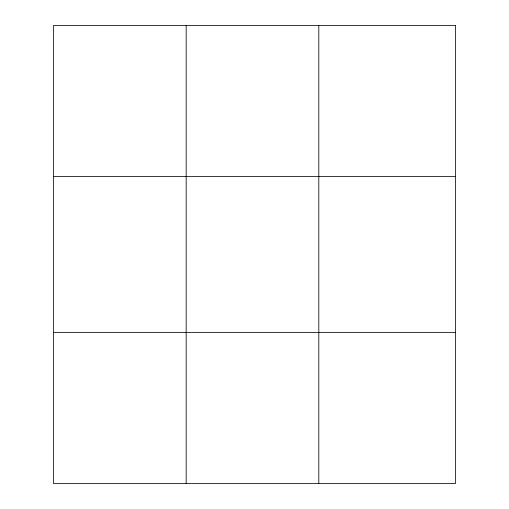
<?xml version="1.0" encoding="UTF-8"?>
<svg xmlns="http://www.w3.org/2000/svg" width="509" height="509" viewBox="0 0 509 509"><rect width="100%" height="100%" fill="white"/><g stroke="black" fill="none" stroke-linecap="round" stroke-linejoin="round"><path stroke-width="0.76" d="M186.173 483.55L186.173 25.45M318.806 483.55L318.806 25.45M53.547 176.623L455.453 176.623M53.547 332.377L455.453 332.377M455.453 25.45L455.453 483.55L53.547 483.55L53.547 25.45L455.453 25.45"/></g></svg>
